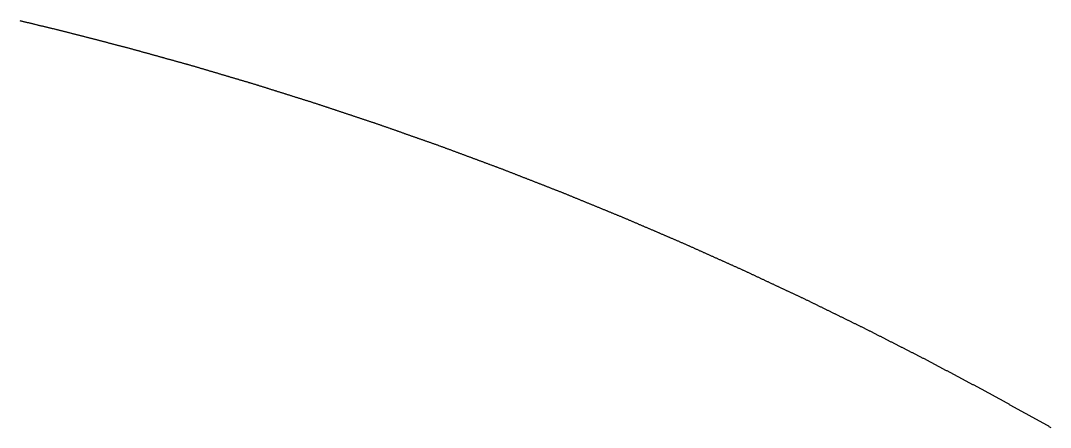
# Model space of a CAD drawing. Extents: x 2 to 292, y 1 to 254.
# Drawn here: x 160.77 to 175.49, y 8.2 to 14.01 of the extents above; entities that cross this region are included whole.
import ezdxf

# ---------------------------------------------------------------- set-up
doc = ezdxf.new("R2010")
doc.units = 0
doc.layers.get('0').update_dxf_attribs({"linetype": 'CONTINUOUS'})

msp = doc.modelspace()

# ---------------------------------------------------------------- linework, layer by layer
msp.add_polyline3d([(160.76, 14.0139, 0), (160.77, 14.0116, 0), (160.779, 14.0094, 0), (160.788, 14.0071, 0), (160.798, 14.0049, 0), (160.807, 14.0026, 0), (160.816, 14.0003, 0), (160.826, 13.9981, 0), (160.835, 13.9958, 0), (160.844, 13.9936, 0), (160.854, 13.9913, 0), (160.863, 13.9891, 0), (160.872, 13.9868, 0), (160.882, 13.9846, 0), (160.891, 13.9823, 0), (160.901, 13.9801, 0), (160.91, 13.9778, 0), (160.919, 13.9755, 0), (160.929, 13.9733, 0), (160.938, 13.971, 0), (160.947, 13.9688, 0), (160.957, 13.9665, 0), (160.966, 13.9643, 0), (160.975, 13.962, 0), (160.985, 13.9598, 0), (160.994, 13.9575, 0), (161.004, 13.9552, 0), (161.013, 13.953, 0), (161.022, 13.9507, 0), (161.032, 13.9485, 0), (161.041, 13.9462, 0), (161.05, 13.944, 0), (161.06, 13.9417, 0), (161.069, 13.9395, 0), (161.078, 13.9372, 0), (161.088, 13.9349, 0), (161.097, 13.9327, 0), (161.106, 13.9304, 0), (161.116, 13.9282, 0), (161.125, 13.9259, 0), (161.135, 13.9237, 0), (161.144, 13.9214, 0), (161.153, 13.9192, 0), (161.163, 13.9169, 0), (161.172, 13.9146, 0), (161.181, 13.9124, 0), (161.191, 13.9101, 0), (161.2, 13.9079, 0), (161.209, 13.9056, 0), (161.219, 13.9034, 0), (161.228, 13.9011, 0), (161.237, 13.8989, 0), (161.247, 13.8966, 0), (161.256, 13.8943, 0), (161.266, 13.8921, 0), (161.275, 13.8898, 0), (161.284, 13.8876, 0), (161.294, 13.8853, 0), (161.303, 13.8831, 0), (161.312, 13.8808, 0), (161.322, 13.8786, 0), (161.331, 13.8763, 0), (161.34, 13.874, 0), (161.35, 13.8718, 0), (161.359, 13.8695, 0), (161.368, 13.8673, 0), (161.378, 13.865, 0), (161.387, 13.8628, 0), (161.397, 13.8605, 0), (161.406, 13.8582, 0), (161.415, 13.8558, 0), (161.425, 13.8533, 0), (161.434, 13.8509, 0), (161.443, 13.8485, 0), (161.452, 13.8461, 0), (161.462, 13.8437, 0), (161.471, 13.8413, 0), (161.48, 13.8389, 0), (161.49, 13.8365, 0), (161.499, 13.834, 0), (161.508, 13.8316, 0), (161.518, 13.8292, 0), (161.527, 13.8268, 0), (161.536, 13.8244, 0), (161.546, 13.822, 0), (161.555, 13.8196, 0), (161.564, 13.8172, 0), (161.574, 13.8147, 0), (161.583, 13.8123, 0), (161.592, 13.8099, 0), (161.601, 13.8075, 0), (161.611, 13.8051, 0), (161.62, 13.8027, 0), (161.629, 13.8003, 0), (161.639, 13.7979, 0), (161.648, 13.7954, 0), (161.657, 13.793, 0), (161.667, 13.7906, 0), (161.676, 13.7882, 0), (161.685, 13.7858, 0), (161.695, 13.7834, 0), (161.704, 13.781, 0), (161.713, 13.7786, 0), (161.723, 13.7761, 0), (161.732, 13.7737, 0), (161.741, 13.7713, 0), (161.75, 13.7689, 0), (161.76, 13.7665, 0), (161.769, 13.7641, 0), (161.778, 13.7617, 0), (161.788, 13.7593, 0), (161.797, 13.7568, 0), (161.806, 13.7544, 0), (161.816, 13.752, 0), (161.825, 13.7496, 0), (161.834, 13.7472, 0), (161.844, 13.7448, 0), (161.853, 13.7424, 0), (161.862, 13.74, 0), (161.872, 13.7375, 0), (161.881, 13.7351, 0), (161.89, 13.7327, 0), (161.899, 13.7303, 0), (161.909, 13.7279, 0), (161.918, 13.7255, 0), (161.927, 13.7231, 0), (161.937, 13.7207, 0), (161.946, 13.7182, 0), (161.955, 13.7158, 0), (161.965, 13.7134, 0), (161.974, 13.711, 0), (161.983, 13.7086, 0), (161.993, 13.7062, 0), (162.002, 13.7038, 0), (162.011, 13.7014, 0), (162.021, 13.6989, 0), (162.03, 13.6965, 0), (162.039, 13.6941, 0), (162.048, 13.6917, 0), (162.058, 13.6893, 0), (162.067, 13.6869, 0), (162.076, 13.6845, 0), (162.086, 13.6821, 0), (162.095, 13.6796, 0), (162.104, 13.6772, 0), (162.114, 13.6748, 0), (162.123, 13.6724, 0), (162.132, 13.67, 0), (162.142, 13.6676, 0), (162.151, 13.6652, 0), (162.16, 13.6628, 0), (162.17, 13.6603, 0), (162.179, 13.6579, 0), (162.188, 13.6555, 0), (162.197, 13.6531, 0), (162.207, 13.6507, 0), (162.216, 13.6483, 0), (162.225, 13.6459, 0), (162.235, 13.6435, 0), (162.244, 13.641, 0), (162.253, 13.6386, 0), (162.263, 13.6362, 0), (162.272, 13.6338, 0), (162.281, 13.6314, 0), (162.291, 13.629, 0), (162.3, 13.6266, 0), (162.309, 13.6241, 0), (162.319, 13.6215, 0), (162.328, 13.6189, 0), (162.337, 13.6164, 0), (162.346, 13.6138, 0), (162.356, 13.6112, 0), (162.365, 13.6087, 0), (162.374, 13.6061, 0), (162.383, 13.6035, 0), (162.393, 13.601, 0), (162.402, 13.5984, 0), (162.411, 13.5958, 0), (162.42, 13.5933, 0), (162.43, 13.5907, 0), (162.439, 13.5881, 0), (162.448, 13.5855, 0), (162.458, 13.583, 0), (162.467, 13.5804, 0), (162.476, 13.5778, 0), (162.485, 13.5753, 0), (162.495, 13.5727, 0), (162.504, 13.5701, 0), (162.513, 13.5676, 0), (162.522, 13.565, 0), (162.532, 13.5624, 0), (162.541, 13.5598, 0), (162.55, 13.5573, 0), (162.56, 13.5547, 0), (162.569, 13.5521, 0), (162.578, 13.5496, 0), (162.587, 13.547, 0), (162.597, 13.5444, 0), (162.606, 13.5419, 0), (162.615, 13.5393, 0), (162.624, 13.5367, 0), (162.634, 13.5341, 0), (162.643, 13.5316, 0), (162.652, 13.529, 0), (162.661, 13.5264, 0), (162.671, 13.5239, 0), (162.68, 13.5213, 0), (162.689, 13.5187, 0), (162.699, 13.5162, 0), (162.708, 13.5136, 0), (162.717, 13.511, 0), (162.726, 13.5085, 0), (162.736, 13.5059, 0), (162.745, 13.5033, 0), (162.754, 13.5007, 0), (162.763, 13.4982, 0), (162.773, 13.4956, 0), (162.782, 13.493, 0), (162.791, 13.4905, 0), (162.8, 13.4879, 0), (162.81, 13.4853, 0), (162.819, 13.4828, 0), (162.828, 13.4802, 0), (162.838, 13.4776, 0), (162.847, 13.475, 0), (162.856, 13.4725, 0), (162.865, 13.4699, 0), (162.875, 13.4673, 0), (162.884, 13.4648, 0), (162.893, 13.4622, 0), (162.902, 13.4596, 0), (162.912, 13.4571, 0), (162.921, 13.4545, 0), (162.93, 13.4519, 0), (162.94, 13.4493, 0), (162.949, 13.4468, 0), (162.958, 13.4442, 0), (162.967, 13.4416, 0), (162.977, 13.4391, 0), (162.986, 13.4365, 0), (162.995, 13.4339, 0), (163.004, 13.4314, 0), (163.014, 13.4288, 0), (163.023, 13.4262, 0), (163.032, 13.4237, 0), (163.041, 13.4211, 0), (163.051, 13.4185, 0), (163.06, 13.4159, 0), (163.069, 13.4134, 0), (163.079, 13.4108, 0), (163.088, 13.4082, 0), (163.097, 13.4057, 0), (163.106, 13.4031, 0), (163.116, 13.4005, 0), (163.125, 13.398, 0), (163.134, 13.3954, 0), (163.143, 13.3928, 0), (163.153, 13.3902, 0), (163.162, 13.3877, 0), (163.171, 13.3851, 0), (163.181, 13.3825, 0), (163.19, 13.38, 0), (163.199, 13.3774, 0), (163.208, 13.3748, 0), (163.218, 13.372, 0), (163.227, 13.3693, 0), (163.236, 13.3666, 0), (163.245, 13.3639, 0), (163.254, 13.3611, 0), (163.264, 13.3584, 0), (163.273, 13.3557, 0), (163.282, 13.3529, 0), (163.291, 13.3502, 0), (163.301, 13.3475, 0), (163.31, 13.3448, 0), (163.319, 13.342, 0), (163.328, 13.3393, 0), (163.337, 13.3366, 0), (163.347, 13.3339, 0), (163.356, 13.3311, 0), (163.365, 13.3284, 0), (163.374, 13.3257, 0), (163.384, 13.3229, 0), (163.393, 13.3202, 0), (163.402, 13.3175, 0), (163.411, 13.3148, 0), (163.421, 13.312, 0), (163.43, 13.3093, 0), (163.439, 13.3066, 0), (163.448, 13.3039, 0), (163.457, 13.3011, 0), (163.467, 13.2984, 0), (163.476, 13.2957, 0), (163.485, 13.293, 0), (163.494, 13.2902, 0), (163.504, 13.2875, 0), (163.513, 13.2848, 0), (163.522, 13.282, 0), (163.531, 13.2793, 0), (163.54, 13.2766, 0), (163.55, 13.2739, 0), (163.559, 13.2711, 0), (163.568, 13.2684, 0), (163.577, 13.2657, 0), (163.587, 13.263, 0), (163.596, 13.2602, 0), (163.605, 13.2575, 0), (163.614, 13.2548, 0), (163.623, 13.252, 0), (163.633, 13.2493, 0), (163.642, 13.2466, 0), (163.651, 13.2439, 0), (163.66, 13.2411, 0), (163.67, 13.2384, 0), (163.679, 13.2357, 0), (163.688, 13.233, 0), (163.697, 13.2302, 0), (163.707, 13.2275, 0), (163.716, 13.2248, 0), (163.725, 13.222, 0), (163.734, 13.2193, 0), (163.743, 13.2166, 0), (163.753, 13.2139, 0), (163.762, 13.2111, 0), (163.771, 13.2084, 0), (163.78, 13.2057, 0), (163.79, 13.203, 0), (163.799, 13.2002, 0), (163.808, 13.1975, 0), (163.817, 13.1948, 0), (163.826, 13.192, 0), (163.836, 13.1893, 0), (163.845, 13.1866, 0), (163.854, 13.1839, 0), (163.863, 13.1811, 0), (163.873, 13.1784, 0), (163.882, 13.1757, 0), (163.891, 13.173, 0), (163.9, 13.1702, 0), (163.909, 13.1675, 0), (163.919, 13.1648, 0), (163.928, 13.162, 0), (163.937, 13.1593, 0), (163.946, 13.1566, 0), (163.956, 13.1539, 0), (163.965, 13.1511, 0), (163.974, 13.1484, 0), (163.983, 13.1457, 0), (163.993, 13.143, 0), (164.002, 13.1402, 0), (164.011, 13.1375, 0), (164.02, 13.1348, 0), (164.029, 13.132, 0), (164.039, 13.1293, 0), (164.048, 13.1266, 0), (164.057, 13.1239, 0), (164.066, 13.1211, 0), (164.076, 13.1184, 0), (164.085, 13.1157, 0), (164.094, 13.113, 0), (164.103, 13.1102, 0), (164.112, 13.1073, 0), (164.122, 13.1044, 0), (164.131, 13.1015, 0), (164.14, 13.0986, 0), (164.149, 13.0958, 0), (164.158, 13.0929, 0), (164.168, 13.09, 0), (164.177, 13.0871, 0), (164.186, 13.0842, 0), (164.195, 13.0813, 0), (164.204, 13.0784, 0), (164.213, 13.0756, 0), (164.223, 13.0727, 0), (164.232, 13.0698, 0), (164.241, 13.0669, 0), (164.25, 13.064, 0), (164.259, 13.0611, 0), (164.269, 13.0582, 0), (164.278, 13.0554, 0), (164.287, 13.0525, 0), (164.296, 13.0496, 0), (164.305, 13.0467, 0), (164.314, 13.0438, 0), (164.324, 13.0409, 0), (164.333, 13.0381, 0), (164.342, 13.0352, 0), (164.351, 13.0323, 0), (164.36, 13.0294, 0), (164.37, 13.0265, 0), (164.379, 13.0236, 0), (164.388, 13.0207, 0), (164.397, 13.0179, 0), (164.406, 13.015, 0), (164.415, 13.0121, 0), (164.425, 13.0092, 0), (164.434, 13.0063, 0), (164.443, 13.0034, 0), (164.452, 13.0006, 0), (164.461, 12.9977, 0), (164.471, 12.9948, 0), (164.48, 12.9919, 0), (164.489, 12.989, 0), (164.498, 12.9861, 0), (164.507, 12.9832, 0), (164.516, 12.9804, 0), (164.526, 12.9775, 0), (164.535, 12.9746, 0), (164.544, 12.9717, 0), (164.553, 12.9688, 0), (164.562, 12.9659, 0), (164.572, 12.963, 0), (164.581, 12.9602, 0), (164.59, 12.9573, 0), (164.599, 12.9544, 0), (164.608, 12.9515, 0), (164.617, 12.9486, 0), (164.627, 12.9457, 0), (164.636, 12.9429, 0), (164.645, 12.94, 0), (164.654, 12.9371, 0), (164.663, 12.9342, 0), (164.673, 12.9313, 0), (164.682, 12.9284, 0), (164.691, 12.9255, 0), (164.7, 12.9227, 0), (164.709, 12.9198, 0), (164.719, 12.9169, 0), (164.728, 12.914, 0), (164.737, 12.9111, 0), (164.746, 12.9082, 0), (164.755, 12.9054, 0), (164.764, 12.9025, 0), (164.774, 12.8996, 0), (164.783, 12.8967, 0), (164.792, 12.8938, 0), (164.801, 12.8909, 0), (164.81, 12.888, 0), (164.82, 12.8852, 0), (164.829, 12.8823, 0), (164.838, 12.8794, 0), (164.847, 12.8765, 0), (164.856, 12.8736, 0), (164.865, 12.8707, 0), (164.875, 12.8678, 0), (164.884, 12.865, 0), (164.893, 12.8621, 0), (164.902, 12.8592, 0), (164.911, 12.8563, 0), (164.921, 12.8534, 0), (164.93, 12.8505, 0), (164.939, 12.8477, 0), (164.948, 12.8448, 0), (164.957, 12.8419, 0), (164.966, 12.839, 0), (164.976, 12.8361, 0), (164.985, 12.8332, 0), (164.994, 12.8303, 0), (165.003, 12.8273, 0), (165.012, 12.8242, 0), (165.021, 12.8212, 0), (165.031, 12.8181, 0), (165.04, 12.8151, 0), (165.049, 12.812, 0), (165.058, 12.809, 0), (165.067, 12.806, 0), (165.076, 12.8029, 0), (165.085, 12.7999, 0), (165.095, 12.7968, 0), (165.104, 12.7938, 0), (165.113, 12.7907, 0), (165.122, 12.7877, 0), (165.131, 12.7847, 0), (165.14, 12.7816, 0), (165.149, 12.7786, 0), (165.159, 12.7755, 0), (165.168, 12.7725, 0), (165.177, 12.7694, 0), (165.186, 12.7664, 0), (165.195, 12.7634, 0), (165.204, 12.7603, 0), (165.213, 12.7573, 0), (165.223, 12.7542, 0), (165.232, 12.7512, 0), (165.241, 12.7481, 0), (165.25, 12.7451, 0), (165.259, 12.7421, 0), (165.268, 12.739, 0), (165.277, 12.736, 0), (165.287, 12.7329, 0), (165.296, 12.7299, 0), (165.305, 12.7268, 0), (165.314, 12.7238, 0), (165.323, 12.7208, 0), (165.332, 12.7177, 0), (165.341, 12.7147, 0), (165.351, 12.7116, 0), (165.36, 12.7086, 0), (165.369, 12.7055, 0), (165.378, 12.7025, 0), (165.387, 12.6995, 0), (165.396, 12.6964, 0), (165.405, 12.6934, 0), (165.415, 12.6903, 0), (165.424, 12.6873, 0), (165.433, 12.6842, 0), (165.442, 12.6812, 0), (165.451, 12.6782, 0), (165.46, 12.6751, 0), (165.469, 12.6721, 0), (165.479, 12.669, 0), (165.488, 12.666, 0), (165.497, 12.6629, 0), (165.506, 12.6599, 0), (165.515, 12.6569, 0), (165.524, 12.6538, 0), (165.533, 12.6508, 0), (165.543, 12.6477, 0), (165.552, 12.6447, 0), (165.561, 12.6416, 0), (165.57, 12.6386, 0), (165.579, 12.6356, 0), (165.588, 12.6325, 0), (165.597, 12.6295, 0), (165.607, 12.6264, 0), (165.616, 12.6234, 0), (165.625, 12.6203, 0), (165.634, 12.6173, 0), (165.643, 12.6143, 0), (165.652, 12.6112, 0), (165.661, 12.6082, 0), (165.671, 12.6051, 0), (165.68, 12.6021, 0), (165.689, 12.599, 0), (165.698, 12.596, 0), (165.707, 12.593, 0), (165.716, 12.5899, 0), (165.725, 12.5869, 0), (165.735, 12.5838, 0), (165.744, 12.5808, 0), (165.753, 12.5777, 0), (165.762, 12.5747, 0), (165.771, 12.5717, 0), (165.78, 12.5686, 0), (165.789, 12.5656, 0), (165.799, 12.5625, 0), (165.808, 12.5595, 0), (165.817, 12.5564, 0), (165.826, 12.5534, 0), (165.835, 12.5504, 0), (165.844, 12.5473, 0), (165.853, 12.5443, 0), (165.862, 12.5412, 0), (165.872, 12.5382, 0), (165.881, 12.5351, 0), (165.89, 12.5319, 0), (165.899, 12.5287, 0), (165.908, 12.5255, 0), (165.917, 12.5223, 0), (165.926, 12.5191, 0), (165.935, 12.5159, 0), (165.944, 12.5127, 0), (165.954, 12.5095, 0), (165.963, 12.5063, 0), (165.972, 12.5031, 0), (165.981, 12.4999, 0), (165.99, 12.4967, 0), (165.999, 12.4935, 0), (166.008, 12.4903, 0), (166.017, 12.4871, 0), (166.026, 12.4839, 0), (166.035, 12.4807, 0), (166.045, 12.4775, 0), (166.054, 12.4743, 0), (166.063, 12.4711, 0), (166.072, 12.4679, 0), (166.081, 12.4647, 0), (166.09, 12.4615, 0), (166.099, 12.4583, 0), (166.108, 12.4551, 0), (166.117, 12.4519, 0), (166.127, 12.4487, 0), (166.136, 12.4455, 0), (166.145, 12.4423, 0), (166.154, 12.4391, 0), (166.163, 12.4359, 0), (166.172, 12.4327, 0), (166.181, 12.4295, 0), (166.19, 12.4263, 0), (166.199, 12.4231, 0), (166.208, 12.4198, 0), (166.218, 12.4166, 0), (166.227, 12.4134, 0), (166.236, 12.4102, 0), (166.245, 12.407, 0), (166.254, 12.4038, 0), (166.263, 12.4006, 0), (166.272, 12.3974, 0), (166.281, 12.3942, 0), (166.29, 12.391, 0), (166.299, 12.3878, 0), (166.309, 12.3846, 0), (166.318, 12.3814, 0), (166.327, 12.3782, 0), (166.336, 12.375, 0), (166.345, 12.3718, 0), (166.354, 12.3686, 0), (166.363, 12.3654, 0), (166.372, 12.3622, 0), (166.381, 12.359, 0), (166.39, 12.3558, 0), (166.4, 12.3526, 0), (166.409, 12.3494, 0), (166.418, 12.3462, 0), (166.427, 12.343, 0), (166.436, 12.3398, 0), (166.445, 12.3366, 0), (166.454, 12.3334, 0), (166.463, 12.3302, 0), (166.472, 12.327, 0), (166.481, 12.3238, 0), (166.491, 12.3206, 0), (166.5, 12.3174, 0), (166.509, 12.3142, 0), (166.518, 12.311, 0), (166.527, 12.3078, 0), (166.536, 12.3046, 0), (166.545, 12.3014, 0), (166.554, 12.2982, 0), (166.563, 12.295, 0), (166.572, 12.2918, 0), (166.582, 12.2886, 0), (166.591, 12.2854, 0), (166.6, 12.2822, 0), (166.609, 12.279, 0), (166.618, 12.2758, 0), (166.627, 12.2726, 0), (166.636, 12.2694, 0), (166.645, 12.2662, 0), (166.654, 12.263, 0), (166.663, 12.2598, 0), (166.673, 12.2566, 0), (166.682, 12.2534, 0), (166.691, 12.2502, 0), (166.7, 12.247, 0), (166.709, 12.2438, 0), (166.718, 12.2406, 0), (166.727, 12.2374, 0), (166.736, 12.2342, 0), (166.745, 12.231, 0), (166.755, 12.2278, 0), (166.764, 12.2245, 0), (166.773, 12.2212, 0), (166.782, 12.2178, 0), (166.791, 12.2145, 0), (166.8, 12.2111, 0), (166.809, 12.2077, 0), (166.818, 12.2044, 0), (166.827, 12.201, 0), (166.836, 12.1977, 0), (166.845, 12.1943, 0), (166.854, 12.1909, 0), (166.863, 12.1876, 0), (166.872, 12.1842, 0), (166.881, 12.1809, 0), (166.89, 12.1775, 0), (166.9, 12.1741, 0), (166.909, 12.1708, 0), (166.918, 12.1674, 0), (166.927, 12.1641, 0), (166.936, 12.1607, 0), (166.945, 12.1573, 0), (166.954, 12.154, 0), (166.963, 12.1506, 0), (166.972, 12.1473, 0), (166.981, 12.1439, 0), (166.99, 12.1405, 0), (166.999, 12.1372, 0), (167.008, 12.1338, 0), (167.017, 12.1305, 0), (167.026, 12.1271, 0), (167.035, 12.1237, 0), (167.045, 12.1204, 0), (167.054, 12.117, 0), (167.063, 12.1137, 0), (167.072, 12.1103, 0), (167.081, 12.1069, 0), (167.09, 12.1036, 0), (167.099, 12.1002, 0), (167.108, 12.0969, 0), (167.117, 12.0935, 0), (167.126, 12.0901, 0), (167.135, 12.0868, 0), (167.144, 12.0834, 0), (167.153, 12.0801, 0), (167.162, 12.0767, 0), (167.171, 12.0733, 0), (167.18, 12.07, 0), (167.189, 12.0666, 0), (167.199, 12.0633, 0), (167.208, 12.0599, 0), (167.217, 12.0565, 0), (167.226, 12.0532, 0), (167.235, 12.0498, 0), (167.244, 12.0464, 0), (167.253, 12.0431, 0), (167.262, 12.0397, 0), (167.271, 12.0364, 0), (167.28, 12.033, 0), (167.289, 12.0296, 0), (167.298, 12.0263, 0), (167.307, 12.0229, 0), (167.316, 12.0196, 0), (167.325, 12.0162, 0), (167.334, 12.0128, 0), (167.344, 12.0095, 0), (167.353, 12.0061, 0), (167.362, 12.0028, 0), (167.371, 11.9994, 0), (167.38, 11.996, 0), (167.389, 11.9927, 0), (167.398, 11.9893, 0), (167.407, 11.986, 0), (167.416, 11.9826, 0), (167.425, 11.9792, 0), (167.434, 11.9759, 0), (167.443, 11.9725, 0), (167.452, 11.9692, 0), (167.461, 11.9658, 0), (167.47, 11.9624, 0), (167.479, 11.9591, 0), (167.489, 11.9557, 0), (167.498, 11.9524, 0), (167.507, 11.949, 0), (167.516, 11.9456, 0), (167.525, 11.9423, 0), (167.534, 11.9389, 0), (167.543, 11.9356, 0), (167.552, 11.9322, 0), (167.561, 11.9288, 0), (167.57, 11.9255, 0), (167.579, 11.9221, 0), (167.588, 11.9188, 0), (167.597, 11.9154, 0), (167.606, 11.912, 0), (167.615, 11.9087, 0), (167.624, 11.9053, 0), (167.633, 11.902, 0), (167.643, 11.8986, 0), (167.652, 11.8951, 0), (167.661, 11.8915, 0), (167.67, 11.888, 0), (167.679, 11.8845, 0), (167.688, 11.881, 0), (167.697, 11.8775, 0), (167.706, 11.8739, 0), (167.715, 11.8704, 0), (167.724, 11.8669, 0), (167.733, 11.8634, 0), (167.742, 11.8599, 0), (167.751, 11.8563, 0), (167.76, 11.8528, 0), (167.769, 11.8493, 0), (167.778, 11.8458, 0), (167.787, 11.8423, 0), (167.796, 11.8387, 0), (167.805, 11.8352, 0), (167.814, 11.8317, 0), (167.823, 11.8282, 0), (167.832, 11.8247, 0), (167.841, 11.8212, 0), (167.85, 11.8176, 0), (167.859, 11.8141, 0), (167.868, 11.8106, 0), (167.877, 11.8071, 0), (167.886, 11.8036, 0), (167.895, 11.8, 0), (167.904, 11.7965, 0), (167.913, 11.793, 0), (167.922, 11.7895, 0), (167.931, 11.786, 0), (167.94, 11.7824, 0), (167.949, 11.7789, 0), (167.958, 11.7754, 0), (167.967, 11.7719, 0), (167.976, 11.7684, 0), (167.985, 11.7648, 0), (167.994, 11.7613, 0), (168.003, 11.7578, 0), (168.012, 11.7543, 0), (168.021, 11.7508, 0), (168.031, 11.7472, 0), (168.04, 11.7437, 0), (168.049, 11.7402, 0), (168.058, 11.7367, 0), (168.067, 11.7332, 0), (168.076, 11.7296, 0), (168.085, 11.7261, 0), (168.094, 11.7226, 0), (168.103, 11.7191, 0), (168.112, 11.7156, 0), (168.121, 11.7121, 0), (168.13, 11.7085, 0), (168.139, 11.705, 0), (168.148, 11.7015, 0), (168.157, 11.698, 0), (168.166, 11.6945, 0), (168.175, 11.6909, 0), (168.184, 11.6874, 0), (168.193, 11.6839, 0), (168.202, 11.6804, 0), (168.211, 11.6769, 0), (168.22, 11.6733, 0), (168.229, 11.6698, 0), (168.238, 11.6663, 0), (168.247, 11.6628, 0), (168.256, 11.6593, 0), (168.265, 11.6557, 0), (168.274, 11.6522, 0), (168.283, 11.6487, 0), (168.292, 11.6452, 0), (168.301, 11.6417, 0), (168.31, 11.6381, 0), (168.319, 11.6346, 0), (168.328, 11.6311, 0), (168.337, 11.6276, 0), (168.346, 11.6241, 0), (168.355, 11.6205, 0), (168.364, 11.617, 0), (168.373, 11.6135, 0), (168.382, 11.61, 0), (168.391, 11.6065, 0), (168.4, 11.6029, 0), (168.409, 11.5994, 0), (168.418, 11.5959, 0), (168.427, 11.5924, 0), (168.437, 11.5889, 0), (168.446, 11.5854, 0), (168.455, 11.5818, 0), (168.464, 11.5783, 0), (168.473, 11.5748, 0), (168.482, 11.5713, 0), (168.491, 11.5678, 0), (168.5, 11.5642, 0), (168.509, 11.5607, 0), (168.518, 11.5572, 0), (168.527, 11.5535, 0), (168.536, 11.5498, 0), (168.545, 11.5461, 0), (168.554, 11.5425, 0), (168.563, 11.5388, 0), (168.572, 11.5351, 0), (168.581, 11.5314, 0), (168.59, 11.5277, 0), (168.599, 11.5241, 0), (168.608, 11.5204, 0), (168.617, 11.5167, 0), (168.626, 11.513, 0), (168.635, 11.5094, 0), (168.643, 11.5057, 0), (168.652, 11.502, 0), (168.661, 11.4983, 0), (168.67, 11.4946, 0), (168.679, 11.491, 0), (168.688, 11.4873, 0), (168.697, 11.4836, 0), (168.706, 11.4799, 0), (168.715, 11.4762, 0), (168.724, 11.4726, 0), (168.733, 11.4689, 0), (168.742, 11.4652, 0), (168.751, 11.4615, 0), (168.76, 11.4578, 0), (168.769, 11.4542, 0), (168.778, 11.4505, 0), (168.787, 11.4468, 0), (168.796, 11.4431, 0), (168.805, 11.4394, 0), (168.814, 11.4358, 0), (168.823, 11.4321, 0), (168.832, 11.4284, 0), (168.841, 11.4247, 0), (168.85, 11.4211, 0), (168.859, 11.4174, 0), (168.868, 11.4137, 0), (168.877, 11.41, 0), (168.886, 11.4063, 0), (168.895, 11.4027, 0), (168.904, 11.399, 0), (168.913, 11.3953, 0), (168.922, 11.3916, 0), (168.931, 11.3879, 0), (168.94, 11.3843, 0), (168.949, 11.3806, 0), (168.958, 11.3769, 0), (168.967, 11.3732, 0), (168.976, 11.3695, 0), (168.985, 11.3659, 0), (168.994, 11.3622, 0), (169.003, 11.3585, 0), (169.012, 11.3548, 0), (169.021, 11.3511, 0), (169.03, 11.3475, 0), (169.039, 11.3438, 0), (169.048, 11.3401, 0), (169.057, 11.3364, 0), (169.066, 11.3328, 0), (169.075, 11.3291, 0), (169.084, 11.3254, 0), (169.093, 11.3217, 0), (169.102, 11.318, 0), (169.111, 11.3144, 0), (169.12, 11.3107, 0), (169.129, 11.307, 0), (169.138, 11.3033, 0), (169.147, 11.2996, 0), (169.156, 11.296, 0), (169.165, 11.2923, 0), (169.174, 11.2886, 0), (169.183, 11.2849, 0), (169.192, 11.2812, 0), (169.2, 11.2776, 0), (169.209, 11.2739, 0), (169.218, 11.2702, 0), (169.227, 11.2665, 0), (169.236, 11.2628, 0), (169.245, 11.2592, 0), (169.254, 11.2555, 0), (169.263, 11.2518, 0), (169.272, 11.2481, 0), (169.281, 11.2445, 0), (169.29, 11.2408, 0), (169.299, 11.2371, 0), (169.308, 11.2334, 0), (169.317, 11.2297, 0), (169.326, 11.2261, 0), (169.335, 11.2224, 0), (169.344, 11.2187, 0), (169.353, 11.215, 0), (169.362, 11.2113, 0), (169.371, 11.2077, 0), (169.38, 11.204, 0), (169.389, 11.2003, 0), (169.398, 11.1965, 0), (169.407, 11.1926, 0), (169.416, 11.1888, 0), (169.425, 11.1849, 0), (169.434, 11.1811, 0), (169.443, 11.1773, 0), (169.452, 11.1734, 0), (169.461, 11.1696, 0), (169.47, 11.1657, 0), (169.479, 11.1619, 0), (169.488, 11.1581, 0), (169.497, 11.1542, 0), (169.505, 11.1504, 0), (169.514, 11.1465, 0), (169.523, 11.1427, 0), (169.532, 11.1389, 0), (169.541, 11.135, 0), (169.55, 11.1312, 0), (169.559, 11.1273, 0), (169.568, 11.1235, 0), (169.577, 11.1197, 0), (169.586, 11.1158, 0), (169.595, 11.112, 0), (169.604, 11.1081, 0), (169.613, 11.1043, 0), (169.622, 11.1005, 0), (169.631, 11.0966, 0), (169.64, 11.0928, 0), (169.649, 11.089, 0), (169.658, 11.0851, 0), (169.666, 11.0813, 0), (169.675, 11.0774, 0), (169.684, 11.0736, 0), (169.693, 11.0698, 0), (169.702, 11.0659, 0), (169.711, 11.0621, 0), (169.72, 11.0582, 0), (169.729, 11.0544, 0), (169.738, 11.0506, 0), (169.747, 11.0467, 0), (169.756, 11.0429, 0), (169.765, 11.039, 0), (169.774, 11.0352, 0), (169.783, 11.0314, 0), (169.792, 11.0275, 0), (169.801, 11.0237, 0), (169.81, 11.0198, 0), (169.819, 11.016, 0), (169.828, 11.0122, 0), (169.836, 11.0083, 0), (169.845, 11.0045, 0), (169.854, 11.0006, 0), (169.863, 10.9968, 0), (169.872, 10.993, 0), (169.881, 10.9891, 0), (169.89, 10.9853, 0), (169.899, 10.9814, 0), (169.908, 10.9776, 0), (169.917, 10.9738, 0), (169.926, 10.9699, 0), (169.935, 10.9661, 0), (169.944, 10.9622, 0), (169.953, 10.9584, 0), (169.962, 10.9546, 0), (169.971, 10.9507, 0), (169.98, 10.9469, 0), (169.989, 10.9431, 0), (169.998, 10.9392, 0), (170.006, 10.9354, 0), (170.015, 10.9315, 0), (170.024, 10.9277, 0), (170.033, 10.9239, 0), (170.042, 10.92, 0), (170.051, 10.9162, 0), (170.06, 10.9123, 0), (170.069, 10.9085, 0), (170.078, 10.9047, 0), (170.087, 10.9008, 0), (170.096, 10.897, 0), (170.105, 10.8931, 0), (170.114, 10.8893, 0), (170.123, 10.8855, 0), (170.132, 10.8816, 0), (170.141, 10.8778, 0), (170.15, 10.8739, 0), (170.159, 10.8701, 0), (170.167, 10.8663, 0), (170.176, 10.8624, 0), (170.185, 10.8586, 0), (170.194, 10.8547, 0), (170.203, 10.8509, 0), (170.212, 10.8471, 0), (170.221, 10.8432, 0), (170.23, 10.8394, 0), (170.239, 10.8355, 0), (170.248, 10.8317, 0), (170.257, 10.8279, 0), (170.266, 10.8239, 0), (170.275, 10.8199, 0), (170.284, 10.8159, 0), (170.293, 10.8119, 0), (170.301, 10.8079, 0), (170.31, 10.8039, 0), (170.319, 10.7999, 0), (170.328, 10.7959, 0), (170.337, 10.7919, 0), (170.346, 10.7879, 0), (170.355, 10.7839, 0), (170.364, 10.7799, 0), (170.373, 10.7759, 0), (170.382, 10.7719, 0), (170.391, 10.7679, 0), (170.399, 10.7639, 0), (170.408, 10.7599, 0), (170.417, 10.7559, 0), (170.426, 10.7519, 0), (170.435, 10.7479, 0), (170.444, 10.7439, 0), (170.453, 10.7399, 0), (170.462, 10.7359, 0), (170.471, 10.7319, 0), (170.48, 10.7279, 0), (170.489, 10.7239, 0), (170.497, 10.7199, 0), (170.506, 10.7159, 0), (170.515, 10.7119, 0), (170.524, 10.7079, 0), (170.533, 10.7039, 0), (170.542, 10.6999, 0), (170.551, 10.6959, 0), (170.56, 10.6919, 0), (170.569, 10.6879, 0), (170.578, 10.6839, 0), (170.587, 10.6799, 0), (170.595, 10.6759, 0), (170.604, 10.6719, 0), (170.613, 10.6679, 0), (170.622, 10.6639, 0), (170.631, 10.6599, 0), (170.64, 10.6559, 0), (170.649, 10.6519, 0), (170.658, 10.6479, 0), (170.667, 10.6439, 0), (170.676, 10.6399, 0), (170.685, 10.6359, 0), (170.693, 10.6319, 0), (170.702, 10.6279, 0), (170.711, 10.6239, 0), (170.72, 10.6199, 0), (170.729, 10.6159, 0), (170.738, 10.6119, 0), (170.747, 10.6079, 0), (170.756, 10.6039, 0), (170.765, 10.5999, 0), (170.774, 10.5959, 0), (170.783, 10.5919, 0), (170.791, 10.5879, 0), (170.8, 10.5839, 0), (170.809, 10.5799, 0), (170.818, 10.5759, 0), (170.827, 10.5719, 0), (170.836, 10.5679, 0), (170.845, 10.5639, 0), (170.854, 10.5599, 0), (170.863, 10.5559, 0), (170.872, 10.5519, 0), (170.881, 10.5479, 0), (170.89, 10.5439, 0), (170.898, 10.5399, 0), (170.907, 10.5359, 0), (170.916, 10.5319, 0), (170.925, 10.5279, 0), (170.934, 10.5239, 0), (170.943, 10.5199, 0), (170.952, 10.5159, 0), (170.961, 10.5119, 0), (170.97, 10.5079, 0), (170.979, 10.5039, 0), (170.988, 10.4999, 0), (170.996, 10.4959, 0), (171.005, 10.4919, 0), (171.014, 10.4879, 0), (171.023, 10.4839, 0), (171.032, 10.4799, 0), (171.041, 10.4759, 0), (171.05, 10.4718, 0), (171.059, 10.4678, 0), (171.068, 10.4638, 0), (171.077, 10.4598, 0), (171.086, 10.4558, 0), (171.094, 10.4518, 0), (171.103, 10.4478, 0), (171.112, 10.4438, 0), (171.121, 10.4398, 0), (171.13, 10.4357, 0), (171.139, 10.4315, 0), (171.148, 10.4274, 0), (171.157, 10.4232, 0), (171.166, 10.419, 0), (171.174, 10.4149, 0), (171.183, 10.4107, 0), (171.192, 10.4066, 0), (171.201, 10.4024, 0), (171.21, 10.3982, 0), (171.219, 10.3941, 0), (171.228, 10.3899, 0), (171.236, 10.3858, 0), (171.245, 10.3816, 0), (171.254, 10.3774, 0), (171.263, 10.3733, 0), (171.272, 10.3691, 0), (171.281, 10.3649, 0), (171.29, 10.3608, 0), (171.299, 10.3566, 0), (171.307, 10.3525, 0), (171.316, 10.3483, 0), (171.325, 10.3441, 0), (171.334, 10.34, 0), (171.343, 10.3358, 0), (171.352, 10.3317, 0), (171.361, 10.3275, 0), (171.37, 10.3233, 0), (171.378, 10.3192, 0), (171.387, 10.315, 0), (171.396, 10.3108, 0), (171.405, 10.3067, 0), (171.414, 10.3025, 0), (171.423, 10.2984, 0), (171.432, 10.2942, 0), (171.441, 10.29, 0), (171.449, 10.2859, 0), (171.458, 10.2817, 0), (171.467, 10.2776, 0), (171.476, 10.2734, 0), (171.485, 10.2692, 0), (171.494, 10.2651, 0), (171.503, 10.2609, 0), (171.512, 10.2567, 0), (171.52, 10.2526, 0), (171.529, 10.2484, 0), (171.538, 10.2443, 0), (171.547, 10.2401, 0), (171.556, 10.2359, 0), (171.565, 10.2318, 0), (171.574, 10.2276, 0), (171.583, 10.2235, 0), (171.591, 10.2193, 0), (171.6, 10.2151, 0), (171.609, 10.211, 0), (171.618, 10.2068, 0), (171.627, 10.2026, 0), (171.636, 10.1985, 0), (171.645, 10.1943, 0), (171.654, 10.1902, 0), (171.662, 10.186, 0), (171.671, 10.1818, 0), (171.68, 10.1777, 0), (171.689, 10.1735, 0), (171.698, 10.1694, 0), (171.707, 10.1652, 0), (171.716, 10.161, 0), (171.724, 10.1569, 0), (171.733, 10.1527, 0), (171.742, 10.1485, 0), (171.751, 10.1444, 0), (171.76, 10.1402, 0), (171.769, 10.1361, 0), (171.778, 10.1319, 0), (171.787, 10.1277, 0), (171.795, 10.1236, 0), (171.804, 10.1194, 0), (171.813, 10.1153, 0), (171.822, 10.1111, 0), (171.831, 10.1069, 0), (171.84, 10.1028, 0), (171.849, 10.0986, 0), (171.858, 10.0944, 0), (171.866, 10.0903, 0), (171.875, 10.0861, 0), (171.884, 10.082, 0), (171.893, 10.0778, 0), (171.902, 10.0736, 0), (171.911, 10.0695, 0), (171.92, 10.0653, 0), (171.929, 10.0612, 0), (171.937, 10.057, 0), (171.946, 10.0528, 0), (171.955, 10.0487, 0), (171.964, 10.0445, 0), (171.973, 10.0403, 0), (171.982, 10.0362, 0), (171.991, 10.0319, 0), (171.999, 10.0276, 0), (172.008, 10.0232, 0), (172.017, 10.0189, 0), (172.026, 10.0146, 0), (172.035, 10.0103, 0), (172.044, 10.0059, 0), (172.053, 10.0016, 0), (172.061, 9.99729, 0), (172.07, 9.99296, 0), (172.079, 9.98864, 0), (172.088, 9.98432, 0), (172.097, 9.97999, 0), (172.106, 9.97567, 0), (172.114, 9.97135, 0), (172.123, 9.96702, 0), (172.132, 9.9627, 0), (172.141, 9.95837, 0), (172.15, 9.95405, 0), (172.159, 9.94973, 0), (172.167, 9.9454, 0), (172.176, 9.94108, 0), (172.185, 9.93676, 0), (172.194, 9.93243, 0), (172.203, 9.92811, 0), (172.212, 9.92379, 0), (172.22, 9.91946, 0), (172.229, 9.91514, 0), (172.238, 9.91082, 0), (172.247, 9.90649, 0), (172.256, 9.90217, 0), (172.265, 9.89785, 0), (172.273, 9.89352, 0), (172.282, 9.8892, 0), (172.291, 9.88487, 0), (172.3, 9.88055, 0), (172.309, 9.87623, 0), (172.318, 9.8719, 0), (172.326, 9.86758, 0), (172.335, 9.86326, 0), (172.344, 9.85893, 0), (172.353, 9.85461, 0), (172.362, 9.85029, 0), (172.371, 9.84596, 0), (172.379, 9.84164, 0), (172.388, 9.83732, 0), (172.397, 9.83299, 0), (172.406, 9.82867, 0), (172.415, 9.82435, 0), (172.424, 9.82002, 0), (172.433, 9.8157, 0), (172.441, 9.81137, 0), (172.45, 9.80705, 0), (172.459, 9.80273, 0), (172.468, 9.7984, 0), (172.477, 9.79408, 0), (172.486, 9.78976, 0), (172.494, 9.78543, 0), (172.503, 9.78111, 0), (172.512, 9.77679, 0), (172.521, 9.77246, 0), (172.53, 9.76814, 0), (172.539, 9.76382, 0), (172.547, 9.75949, 0), (172.556, 9.75517, 0), (172.565, 9.75084, 0), (172.574, 9.74652, 0), (172.583, 9.7422, 0), (172.592, 9.73787, 0), (172.6, 9.73355, 0), (172.609, 9.72923, 0), (172.618, 9.7249, 0), (172.627, 9.72058, 0), (172.636, 9.71626, 0), (172.645, 9.71193, 0), (172.653, 9.70761, 0), (172.662, 9.70329, 0), (172.671, 9.69896, 0), (172.68, 9.69464, 0), (172.689, 9.69032, 0), (172.698, 9.68599, 0), (172.706, 9.68167, 0), (172.715, 9.67734, 0), (172.724, 9.67302, 0), (172.733, 9.6687, 0), (172.742, 9.66437, 0), (172.751, 9.66005, 0), (172.759, 9.65573, 0), (172.768, 9.6514, 0), (172.777, 9.64708, 0), (172.786, 9.64276, 0), (172.795, 9.63843, 0), (172.804, 9.63411, 0), (172.813, 9.62979, 0), (172.821, 9.62546, 0), (172.83, 9.62114, 0), (172.839, 9.61682, 0), (172.848, 9.61235, 0), (172.857, 9.60787, 0), (172.865, 9.60338, 0), (172.874, 9.5989, 0), (172.883, 9.59441, 0), (172.892, 9.58992, 0), (172.901, 9.58544, 0), (172.909, 9.58095, 0), (172.918, 9.57646, 0), (172.927, 9.57198, 0), (172.936, 9.56749, 0), (172.945, 9.56301, 0), (172.953, 9.55852, 0), (172.962, 9.55403, 0), (172.971, 9.54955, 0), (172.98, 9.54506, 0), (172.989, 9.54058, 0), (172.997, 9.53609, 0), (173.006, 9.5316, 0), (173.015, 9.52712, 0), (173.024, 9.52263, 0), (173.033, 9.51815, 0), (173.041, 9.51366, 0), (173.05, 9.50917, 0), (173.059, 9.50469, 0), (173.068, 9.5002, 0), (173.077, 9.49572, 0), (173.085, 9.49123, 0), (173.094, 9.48674, 0), (173.103, 9.48226, 0), (173.112, 9.47777, 0), (173.121, 9.47328, 0), (173.129, 9.4688, 0), (173.138, 9.46431, 0), (173.147, 9.45983, 0), (173.156, 9.45534, 0), (173.165, 9.45085, 0), (173.173, 9.44637, 0), (173.182, 9.44188, 0), (173.191, 9.4374, 0), (173.2, 9.43291, 0), (173.209, 9.42842, 0), (173.217, 9.42394, 0), (173.226, 9.41945, 0), (173.235, 9.41497, 0), (173.244, 9.41048, 0), (173.253, 9.40599, 0), (173.262, 9.40151, 0), (173.27, 9.39702, 0), (173.279, 9.39253, 0), (173.288, 9.38805, 0), (173.297, 9.38356, 0), (173.306, 9.37908, 0), (173.314, 9.37459, 0), (173.323, 9.3701, 0), (173.332, 9.36562, 0), (173.341, 9.36113, 0), (173.35, 9.35665, 0), (173.358, 9.35216, 0), (173.367, 9.34767, 0), (173.376, 9.34319, 0), (173.385, 9.3387, 0), (173.394, 9.33422, 0), (173.402, 9.32973, 0), (173.411, 9.32524, 0), (173.42, 9.32076, 0), (173.429, 9.31627, 0), (173.438, 9.31178, 0), (173.446, 9.3073, 0), (173.455, 9.30281, 0), (173.464, 9.29833, 0), (173.473, 9.29384, 0), (173.482, 9.28935, 0), (173.49, 9.28487, 0), (173.499, 9.28038, 0), (173.508, 9.2759, 0), (173.517, 9.27141, 0), (173.526, 9.26692, 0), (173.534, 9.26244, 0), (173.543, 9.25795, 0), (173.552, 9.25347, 0), (173.561, 9.24898, 0), (173.57, 9.24449, 0), (173.578, 9.24001, 0), (173.587, 9.23552, 0), (173.596, 9.23104, 0), (173.605, 9.22655, 0), (173.614, 9.22206, 0), (173.622, 9.21758, 0), (173.631, 9.21309, 0), (173.64, 9.2086, 0), (173.649, 9.20412, 0), (173.658, 9.19963, 0), (173.666, 9.19515, 0), (173.675, 9.19066, 0), (173.684, 9.18617, 0), (173.693, 9.18169, 0), (173.702, 9.17707, 0), (173.71, 9.17242, 0), (173.719, 9.16777, 0), (173.728, 9.16312, 0), (173.737, 9.15847, 0), (173.745, 9.15382, 0), (173.754, 9.14918, 0), (173.763, 9.14453, 0), (173.772, 9.13988, 0), (173.78, 9.13523, 0), (173.789, 9.13058, 0), (173.798, 9.12593, 0), (173.807, 9.12128, 0), (173.816, 9.11663, 0), (173.824, 9.11198, 0), (173.833, 9.10733, 0), (173.842, 9.10268, 0), (173.851, 9.09803, 0), (173.859, 9.09338, 0), (173.868, 9.08873, 0), (173.877, 9.08409, 0), (173.886, 9.07944, 0), (173.894, 9.07479, 0), (173.903, 9.07014, 0), (173.912, 9.06549, 0), (173.921, 9.06084, 0), (173.93, 9.05619, 0), (173.938, 9.05154, 0), (173.947, 9.04689, 0), (173.956, 9.04224, 0), (173.965, 9.03759, 0), (173.973, 9.03294, 0), (173.982, 9.02829, 0), (173.991, 9.02364, 0), (174, 9.019, 0), (174.008, 9.01435, 0), (174.017, 9.0097, 0), (174.026, 9.00505, 0), (174.035, 9.0004, 0), (174.043, 8.99575, 0), (174.052, 8.9911, 0), (174.061, 8.98645, 0), (174.07, 8.9818, 0), (174.079, 8.97715, 0), (174.087, 8.9725, 0), (174.096, 8.96785, 0), (174.105, 8.9632, 0), (174.114, 8.95855, 0), (174.122, 8.95391, 0), (174.131, 8.94926, 0), (174.14, 8.94461, 0), (174.149, 8.93996, 0), (174.157, 8.93531, 0), (174.166, 8.93066, 0), (174.175, 8.92601, 0), (174.184, 8.92136, 0), (174.193, 8.91671, 0), (174.201, 8.91206, 0), (174.21, 8.90741, 0), (174.219, 8.90276, 0), (174.228, 8.89811, 0), (174.236, 8.89346, 0), (174.245, 8.88882, 0), (174.254, 8.88417, 0), (174.263, 8.87952, 0), (174.271, 8.87487, 0), (174.28, 8.87022, 0), (174.289, 8.86557, 0), (174.298, 8.86092, 0), (174.306, 8.85627, 0), (174.315, 8.85162, 0), (174.324, 8.84697, 0), (174.333, 8.84232, 0), (174.342, 8.83767, 0), (174.35, 8.83302, 0), (174.359, 8.82837, 0), (174.368, 8.82373, 0), (174.377, 8.81908, 0), (174.385, 8.81443, 0), (174.394, 8.80978, 0), (174.403, 8.80513, 0), (174.412, 8.80048, 0), (174.42, 8.79583, 0), (174.429, 8.79118, 0), (174.438, 8.78653, 0), (174.447, 8.78188, 0), (174.456, 8.77723, 0), (174.464, 8.77258, 0), (174.473, 8.76793, 0), (174.482, 8.76328, 0), (174.491, 8.75864, 0), (174.499, 8.75399, 0), (174.508, 8.74934, 0), (174.517, 8.74469, 0), (174.526, 8.74004, 0), (174.534, 8.73539, 0), (174.543, 8.73074, 0), (174.552, 8.72597, 0), (174.561, 8.72115, 0), (174.569, 8.71634, 0), (174.578, 8.71153, 0), (174.587, 8.70672, 0), (174.596, 8.7019, 0), (174.604, 8.69709, 0), (174.613, 8.69228, 0), (174.622, 8.68746, 0), (174.631, 8.68265, 0), (174.639, 8.67784, 0), (174.648, 8.67302, 0), (174.657, 8.66821, 0), (174.665, 8.6634, 0), (174.674, 8.65858, 0), (174.683, 8.65377, 0), (174.692, 8.64896, 0), (174.7, 8.64414, 0), (174.709, 8.63933, 0), (174.718, 8.63452, 0), (174.727, 8.62971, 0), (174.735, 8.62489, 0), (174.744, 8.62008, 0), (174.753, 8.61527, 0), (174.762, 8.61045, 0), (174.77, 8.60564, 0), (174.779, 8.60083, 0), (174.788, 8.59601, 0), (174.796, 8.5912, 0), (174.805, 8.58639, 0), (174.814, 8.58157, 0), (174.823, 8.57676, 0), (174.831, 8.57195, 0), (174.84, 8.56713, 0), (174.849, 8.56232, 0), (174.858, 8.55751, 0), (174.866, 8.5527, 0), (174.875, 8.54788, 0), (174.884, 8.54307, 0), (174.893, 8.53826, 0), (174.901, 8.53344, 0), (174.91, 8.52863, 0), (174.919, 8.52382, 0), (174.927, 8.519, 0), (174.936, 8.51419, 0), (174.945, 8.50938, 0), (174.954, 8.50456, 0), (174.962, 8.49975, 0), (174.971, 8.49494, 0), (174.98, 8.49013, 0), (174.989, 8.48531, 0), (174.997, 8.4805, 0), (175.006, 8.47569, 0), (175.015, 8.47087, 0), (175.024, 8.46606, 0), (175.032, 8.46125, 0), (175.041, 8.45643, 0), (175.05, 8.45162, 0), (175.058, 8.44681, 0), (175.067, 8.44199, 0), (175.076, 8.43718, 0), (175.085, 8.43237, 0), (175.093, 8.42755, 0), (175.102, 8.42274, 0), (175.111, 8.41793, 0), (175.12, 8.41312, 0), (175.128, 8.4083, 0), (175.137, 8.40349, 0), (175.146, 8.39868, 0), (175.155, 8.39386, 0), (175.163, 8.38905, 0), (175.172, 8.38424, 0), (175.181, 8.37942, 0), (175.189, 8.37461, 0), (175.198, 8.3698, 0), (175.207, 8.36498, 0), (175.216, 8.36017, 0), (175.224, 8.35536, 0), (175.233, 8.35054, 0), (175.242, 8.34573, 0), (175.251, 8.34092, 0), (175.259, 8.33611, 0), (175.268, 8.33129, 0), (175.277, 8.32648, 0), (175.286, 8.32167, 0), (175.294, 8.31685, 0), (175.303, 8.31204, 0), (175.312, 8.30723, 0), (175.32, 8.30241, 0), (175.329, 8.2976, 0), (175.338, 8.29279, 0), (175.347, 8.28797, 0), (175.355, 8.28316, 0), (175.364, 8.27835, 0), (175.373, 8.27354, 0), (175.382, 8.26872, 0), (175.39, 8.26391, 0), (175.399, 8.25898, 0), (175.408, 8.254, 0), (175.416, 8.24903, 0), (175.425, 8.24405, 0), (175.434, 8.23907, 0), (175.443, 8.23409, 0), (175.451, 8.22912, 0), (175.46, 8.22414, 0), (175.469, 8.21916, 0), (175.477, 8.21418, 0), (175.486, 8.2092, 0), (175.495, 8.20423, 0)])

doc.saveas('drawing.dxf')
